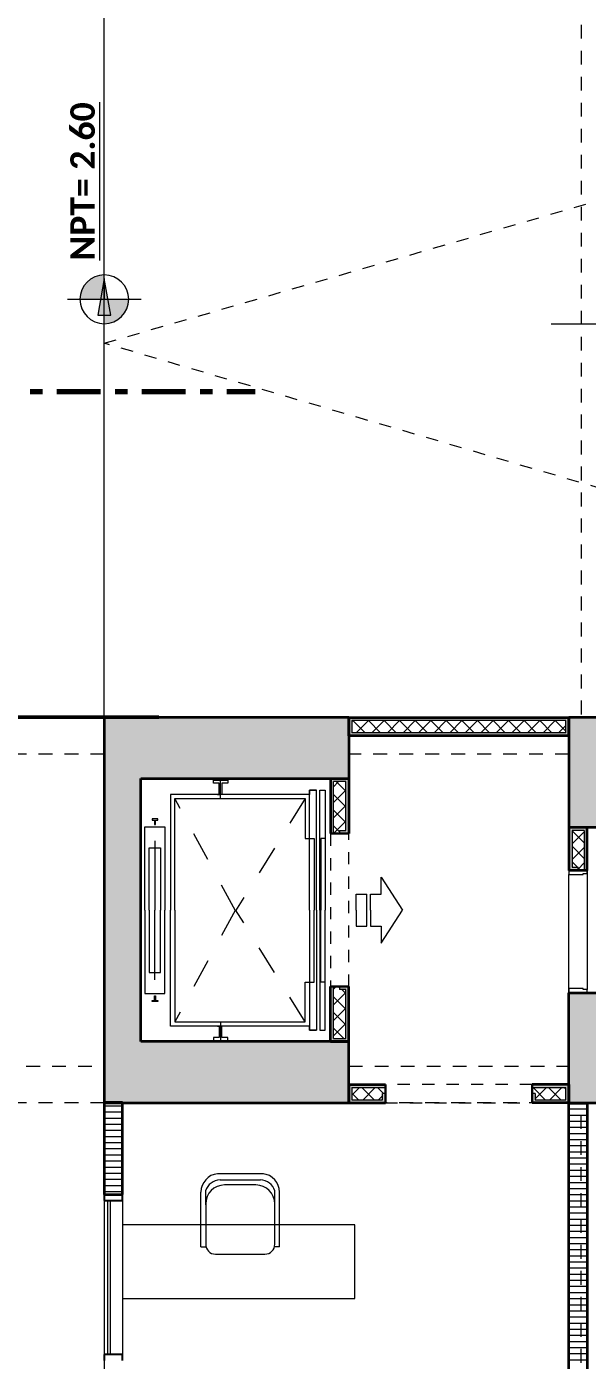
# Model space of a CAD drawing. Header units: metres. Extents: x -144 to 1000, y -717 to 29.
# Drawn here: x 177.04 to 181.62, y -562.52 to -551.62 of the extents above; entities that cross this region are included whole.
import ezdxf

# ---------------------------------------------------------------- set-up
doc = ezdxf.new("R2010")
doc.units = ezdxf.units.M
for name, pattern in [('Basculante', [0.11625, 0.075, -0.04125]), ('basculante modificado', [0.18, 0.1125, -0.0675]), ('Dash Dot 3_16_', [0.595313, 0.357187, -0.119063, 0, -0.119063]), ('IMPORT-LIFT01$0$HIDDEN-Z', [225, 150, -75]), ('Trazo', [0.45, 0.225, -0.225]), ('Trazo_2_', [0.47625, 0.238125, -0.238125])]:
    doc.linetypes.add(name, pattern=pattern)
doc.layers.get('0').update_dxf_attribs({"color": 1})
for name, color, linetype, lineweight in [('A-DETL', 1, 'Continuous', 9), ('A-DETL-GENF', 1, 'Continuous', 9), ('A-DETL-GENF-HDLN', 1, 'Trazo_2_', 9), ('A-DETL-MEDM', 1, 'Continuous', 30), ('A-DOOR', 1, 'Continuous', 9), ('A-DOOR-FRAM', 1, 'Continuous', 9), ('A-DOOR-HDLN', 1, 'Trazo', 20), ('A-FLOR', 2, 'Continuous', 9), ('A-GLAZ-CURT', 1, 'Continuous', 9), ('A-GLAZ-CWMG', 1, 'Continuous', 9), ('A-WALL', 4, 'Continuous', 9), ('G-ANNO-DIMS', 1, 'Continuous', 9), ('G-ANNO-SYMB', 1, 'Continuous', 9), ('I-FURN', 2, 'Continuous', 9), ('S-COLS', 7, 'Continuous', 9)]:
    doc.layers.add(name, color=color, linetype=linetype, lineweight=lineweight)
doc.layers.add('A-WALL-PATT', color=7, linetype='Continuous', lineweight=35, true_color=0x9c9c9c)
doc.styles.add('Calibri_B', font='calibrib.ttf', dxfattribs={"height": 0.165})

# ---------------------------------------------------------------- blocks, each defined once
blk = doc.blocks.new('Q')
at = {"layer": 'A-WALL-PATT', "true_color": 0x747474}
for points in [[(187.399, -495.881), (187.399, -495.756), (185.599, -495.757), (185.599, -495.881), (185.623, -495.881), (185.623, -495.781), (187.374, -495.781), (187.374, -495.881)], [(187.399, -495.906), (187.399, -495.881), (185.599, -495.881), (185.599, -495.906), (185.606, -495.906)], [(187.424, -497.006), (187.474, -497.006), (187.474, -496.981), (187.424, -496.981), (187.424, -496.681), (187.524, -496.681), (187.524, -496.656), (187.399, -496.656), (187.399, -497.006)], [(187.549, -497.006), (187.549, -496.656), (187.524, -496.656), (187.524, -497.006)]]:
    blk.add_hatch(color=8, dxfattribs=at).paths.add_polyline_path(points)
h = blk.add_hatch(color=8, dxfattribs=at)
h.paths.add_polyline_path([(185.448, -498.406), (185.473, -498.406), (185.473, -497.956), (185.448, -497.956), (185.448, -498.381)])
h.paths.add_polyline_path([(185.448, -496.706), (185.473, -496.706), (185.473, -496.256), (185.448, -496.256), (185.448, -496.281)])
h = blk.add_hatch(color=8, dxfattribs=at)
h.paths.add_polyline_path([(185.473, -498.406), (185.598, -498.406), (185.598, -497.956), (185.523, -497.956), (185.523, -497.981), (185.573, -497.981), (185.573, -498.381), (185.473, -498.381)])
h.paths.add_polyline_path([(185.523, -496.706), (185.598, -496.706), (185.598, -496.256), (185.473, -496.256), (185.473, -496.281), (185.573, -496.281), (185.573, -496.681), (185.523, -496.681)])
h = blk.add_hatch(color=8, dxfattribs=at)
h.paths.add_polyline_path([(185.873, -498.781), (185.898, -498.781), (185.898, -498.756), (185.599, -498.757), (185.599, -498.781), (185.623, -498.781)])
h.paths.add_polyline_path([(187.374, -498.781), (187.399, -498.781), (187.399, -498.756), (187.098, -498.756), (187.098, -498.781), (187.123, -498.781)])
h = blk.add_hatch(color=8, dxfattribs=at)
h.paths.add_polyline_path([(187.399, -498.906), (187.399, -498.781), (187.374, -498.781), (187.374, -498.881), (187.123, -498.881), (187.123, -498.831), (187.098, -498.831), (187.098, -498.906)])
h.paths.add_polyline_path([(185.898, -498.906), (185.898, -498.831), (185.873, -498.831), (185.873, -498.881), (185.623, -498.881), (185.623, -498.781), (185.599, -498.781), (185.599, -498.906)])
at = {"layer": 'G-ANNO-DIMS', "extrusion": (0, 0, -1)}
h = blk.add_hatch(color=256, dxfattribs=at)
edge = h.paths.add_edge_path()
edge.add_line((-183.599, -492.338), (-183.599, -492.138))
edge.add_arc((-183.599, -492.338), 0.2, 360, 450, ccw=False)
edge.add_line((-183.399, -492.338), (-183.599, -492.338))
at = {"layer": 'G-ANNO-DIMS', "true_color": 0x0000ff}
blk.add_hatch(color=5, dxfattribs=at).paths.add_polyline_path([(183.599, -492.168), (183.546, -492.468), (183.652, -492.468)])
at = {"layer": 'G-ANNO-DIMS', "extrusion": (0, 0, -1)}
h = blk.add_hatch(color=256, dxfattribs=at)
edge = h.paths.add_edge_path()
edge.add_line((-183.599, -492.338), (-183.599, -492.538))
edge.add_arc((-183.599, -492.338), 0.2, 180, 270, ccw=False)
edge.add_line((-183.799, -492.338), (-183.599, -492.338))
at = {"layer": 'S-COLS', "true_color": 0x5b5b5b}
h = blk.add_hatch(color=251, dxfattribs=at)
h.paths.add_polyline_path([(179.699, -506.606), (180.199, -506.606), (180.199, -505.706), (179.699, -505.706), (179.699, -505.857)])
h.paths.add_polyline_path([(197.998, -506.606), (197.998, -505.706), (197.498, -505.706), (197.498, -506.606)])
h.paths.add_polyline_path([(187.899, -506.606), (187.899, -505.706), (187.399, -505.706), (187.399, -506.606), (187.851, -506.606)])
h.paths.add_polyline_path([(193.699, -498.906), (194.199, -498.905), (194.199, -495.756), (193.699, -495.756), (193.699, -498.669)])
h.paths.add_polyline_path([(180.198, -498.906), (180.199, -498.906), (180.198, -498.206), (179.699, -498.206), (179.699, -498.906)])
h.paths.add_polyline_path([(187.899, -498.906), (187.899, -498.006), (187.399, -498.006), (187.399, -498.906), (187.851, -498.906)])
h.paths.add_polyline_path([(183.598, -498.906), (185.599, -498.906), (185.598, -498.406), (183.898, -498.406), (183.898, -496.256), (185.599, -496.256), (185.598, -495.756), (183.598, -495.756), (183.598, -498.669)])
h.paths.add_polyline_path([(197.599, -498.906), (197.999, -498.905), (197.999, -498.206), (197.599, -498.206), (197.599, -498.905)])
h.paths.add_polyline_path([(187.399, -496.656), (187.899, -496.656), (187.899, -495.756), (187.399, -495.756), (187.399, -496.272)])
h.paths.add_polyline_path([(180.198, -496.456), (180.198, -495.755), (179.698, -495.755), (179.698, -496.456)])
h.paths.add_polyline_path([(197.999, -496.456), (197.999, -495.755), (197.599, -495.756), (197.599, -496.456)])
h.paths.add_polyline_path([(197.499, -487.756), (197.999, -487.756), (197.999, -486.856), (197.499, -486.856)])
at = {"layer": 'A-DETL', "color": 7, "linetype": 'basculante modificado'}
for p, q in [((187.499, -487.756), (187.499, -495.755)), ((180.199, -495.756), (183.599, -495.756)), ((185.599, -495.755), (187.399, -495.755)), ((183.599, -496.056), (180.198, -496.056)), ((187.399, -496.055), (185.598, -496.055)), ((180.198, -498.606), (183.599, -498.606)), ((185.598, -498.606), (187.399, -498.606)), ((183.599, -498.906), (180.199, -498.906)), ((187.399, -498.906), (185.598, -498.906)), ((187.499, -505.706), (187.499, -498.906))]:
    blk.add_line(p, q, dxfattribs=at)
at = {"layer": 'A-DETL', "color": 9, "linetype": 'Basculante', "true_color": 0xc0c0c0}
for p, q in [((183.599, -492.697), (193.953, -489.708)), ((194.199, -495.799), (183.599, -492.697))]:
    blk.add_line(p, q, dxfattribs=at)
at = {"layer": 'A-DETL', "color": 7, "lineweight": 50}
blk.add_line((180.645, -495.755), (184.045, -495.755), dxfattribs=at)
at = {"layer": 'A-DETL-GENF'}
for p, q in [((184.492, -496.292), (184.492, -496.269)), ((184.492, -496.269), (184.608, -496.269)), ((184.538, -496.292), (184.492, -496.292)), ((184.538, -496.385), (184.538, -496.292)), ((184.608, -496.292), (184.561, -496.292)), ((184.561, -496.292), (184.561, -496.385)), ((184.608, -496.269), (184.608, -496.292)), ((185.277, -496.745), (185.277, -496.351)), ((185.277, -496.351), (185.334, -496.351)), ((185.334, -496.351), (185.277, -496.351)), ((185.277, -496.351), (185.277, -496.385)), ((185.334, -497.332), (185.334, -496.351)), ((185.361, -497.332), (185.361, -496.351)), ((185.361, -496.351), (185.406, -496.351)), ((185.406, -496.351), (185.406, -497.332)), ((185.277, -496.385), (184.141, -496.385)), ((184.141, -496.385), (184.141, -497.332)), ((184.175, -497.332), (184.175, -496.419)), ((184.175, -496.419), (185.242, -496.419)), ((184.524, -496.385), (184.547, -496.385)), ((185.242, -496.419), (185.242, -496.722)), ((183.931, -497.332), (183.931, -496.651)), ((183.931, -496.651), (184.095, -496.651)), ((184.036, -496.586), (183.99, -496.586)), ((183.99, -496.586), (183.99, -496.595)), ((183.99, -496.595), (184.009, -496.595)), ((184.009, -496.595), (184.009, -496.631)), ((184.009, -496.631), (184.018, -496.631)), ((184.018, -496.595), (184.036, -496.595)), ((184.018, -496.631), (184.018, -496.595)), ((184.036, -496.595), (184.036, -496.586)), ((184.095, -496.651), (184.095, -497.332)), ((185.242, -496.722), (185.242, -496.745)), ((185.242, -496.745), (185.315, -496.745)), ((185.277, -497.332), (185.277, -496.745)), ((185.277, -496.745), (185.315, -496.745)), ((185.315, -496.745), (185.315, -497.332)), ((185.406, -496.745), (185.37, -496.745)), ((185.37, -496.745), (185.37, -497.332)), ((183.967, -497.332), (183.967, -496.823)), ((183.967, -496.823), (184.059, -496.823)), ((184.059, -496.823), (184.059, -497.332)), ((185.864, -497.202), (185.864, -497.063)), ((185.864, -497.063), (186.038, -497.332)), ((185.66, -497.332), (185.66, -497.202)), ((185.66, -497.202), (185.747, -497.202)), ((185.747, -497.462), (185.747, -497.202)), ((185.777, -497.332), (185.777, -497.202)), ((185.777, -497.202), (185.864, -497.202)), ((183.931, -497.332), (183.931, -498.014)), ((183.967, -497.332), (183.967, -497.842)), ((184.059, -497.842), (184.059, -497.332)), ((184.095, -498.014), (184.095, -497.332)), ((184.141, -498.28), (184.141, -497.332)), ((184.175, -497.332), (184.175, -498.245)), ((185.277, -497.332), (185.277, -497.919)), ((185.315, -497.919), (185.315, -497.332)), ((185.334, -497.332), (185.334, -498.313)), ((185.361, -497.332), (185.361, -498.313)), ((185.37, -497.919), (185.37, -497.332)), ((185.406, -498.313), (185.406, -497.332)), ((185.66, -497.332), (185.66, -497.462)), ((185.777, -497.332), (185.777, -497.462)), ((185.864, -497.601), (186.038, -497.332)), ((185.66, -497.462), (185.747, -497.462)), ((185.777, -497.462), (185.864, -497.462)), ((185.864, -497.462), (185.864, -497.601)), ((183.967, -497.842), (184.059, -497.842)), ((185.242, -497.942), (185.242, -497.919)), ((185.242, -497.919), (185.315, -497.919)), ((185.242, -498.245), (185.242, -497.942)), ((185.277, -497.919), (185.277, -498.313)), ((185.277, -497.919), (185.315, -497.919)), ((185.406, -497.919), (185.37, -497.919)), ((183.931, -498.014), (184.095, -498.014)), ((183.99, -498.079), (183.99, -498.07)), ((183.99, -498.07), (184.009, -498.07)), ((184.036, -498.079), (183.99, -498.079)), ((184.009, -498.07), (184.009, -498.033)), ((184.009, -498.033), (184.018, -498.033)), ((184.018, -498.033), (184.018, -498.07)), ((184.018, -498.07), (184.036, -498.07)), ((184.036, -498.07), (184.036, -498.079)), ((185.277, -498.28), (184.141, -498.28)), ((184.175, -498.245), (185.242, -498.245)), ((184.524, -498.28), (184.547, -498.28)), ((184.538, -498.28), (184.538, -498.373)), ((184.561, -498.373), (184.561, -498.28)), ((185.277, -498.313), (185.277, -498.28)), ((185.277, -498.313), (185.334, -498.313)), ((185.334, -498.313), (185.277, -498.313)), ((185.361, -498.313), (185.406, -498.313)), ((184.538, -498.373), (184.492, -498.373)), ((184.492, -498.373), (184.492, -498.396)), ((184.492, -498.396), (184.608, -498.396)), ((184.608, -498.373), (184.561, -498.373)), ((184.608, -498.396), (184.608, -498.373))]:
    blk.add_line(p, q, dxfattribs=at)
at = {"layer": 'A-DETL-GENF', "linetype": 'IMPORT-LIFT01$0$HIDDEN-Z'}
for p, q in [((184.548, -496.419), (184.548, -496.269)), ((184.013, -496.764), (184.013, -497.332)), ((184.013, -497.901), (184.013, -497.332)), ((184.548, -498.245), (184.548, -498.396))]:
    blk.add_line(p, q, dxfattribs=at)
at = {"layer": 'A-DETL-GENF', "linetype": 'Basculante'}
for p, q in [((185.448, -496.706), (185.448, -497.956)), ((185.598, -497.956), (185.598, -496.706)), ((187.399, -498.006), (187.399, -497.006)), ((187.399, -497.006), (187.549, -497.006)), ((187.549, -497.006), (187.549, -498.006)), ((187.549, -498.006), (187.399, -498.006)), ((187.098, -498.756), (185.898, -498.756)), ((185.898, -498.906), (187.098, -498.906))]:
    blk.add_line(p, q, dxfattribs=at)
at = {"layer": 'A-DETL-GENF-HDLN'}
for p, q in [((184.672, -497.337), (184.175, -496.419)), ((185.242, -496.419), (184.672, -497.337)), ((184.672, -497.328), (184.175, -498.245)), ((185.242, -498.245), (184.672, -497.328))]:
    blk.add_line(p, q, dxfattribs=at)
at = {"layer": 'A-DETL-MEDM'}
for p, q in [((185.598, -496.706), (185.448, -496.706)), ((185.448, -497.956), (185.598, -497.956)), ((185.898, -498.756), (185.898, -498.906)), ((187.098, -498.906), (187.098, -498.756))]:
    blk.add_line(p, q, dxfattribs=at)
at = {"layer": 'A-DOOR'}
blk.add_line((187.549, -498.006), (187.399, -498.006), dxfattribs=at)
at = {"layer": 'A-DOOR-FRAM'}
for p, q in [((187.399, -497.006), (187.399, -497.041)), ((187.549, -497.031), (187.549, -497.006)), ((187.399, -497.041), (187.514, -497.041)), ((187.514, -497.041), (187.514, -497.031)), ((187.514, -497.031), (187.549, -497.031)), ((187.399, -497.971), (187.399, -498.006)), ((187.514, -497.971), (187.399, -497.971)), ((187.514, -497.981), (187.514, -497.971)), ((187.549, -497.981), (187.514, -497.981)), ((187.549, -498.006), (187.549, -497.981))]:
    blk.add_line(p, q, dxfattribs=at)
at = {"layer": 'A-DOOR-HDLN'}
blk.add_line((187.399, -497.006), (187.549, -497.006), dxfattribs=at)
at = {"layer": 'A-FLOR'}
for p, q in [((183.599, -495.755), (183.599, -485.205)), ((197.599, -495.755), (176.128, -495.755)), ((183.598, -495.755), (183.598, -510.106)), ((187.549, -498.91), (187.549, -498.906)), ((192.349, -498.91), (187.549, -498.91)), ((185.649, -499.905), (183.749, -499.905)), ((183.749, -499.905), (183.749, -500.506)), ((185.649, -500.506), (185.649, -499.905)), ((183.749, -500.506), (185.649, -500.506))]:
    blk.add_line(p, q, dxfattribs=at)
at = {"layer": 'A-GLAZ-CURT', "lineweight": 15}
for p, q in [((183.649, -499.705), (183.624, -499.705)), ((183.624, -499.705), (183.624, -500.964)), ((183.649, -500.964), (183.649, -499.705)), ((183.624, -500.964), (183.649, -500.964))]:
    blk.add_line(p, q, dxfattribs=at)
at = {"layer": 'A-GLAZ-CWMG', "lineweight": 25, "extrusion": (0, 0, -1)}
for p, q in [((183.749, -499.655), (183.599, -499.655)), ((183.599, -499.655), (183.599, -499.705)), ((183.599, -499.705), (183.749, -499.705)), ((183.749, -499.705), (183.749, -499.655)), ((183.749, -500.964), (183.599, -500.964)), ((183.599, -500.964), (183.599, -501.014)), ((183.749, -501.014), (183.749, -500.964))]:
    blk.add_line(p, q, dxfattribs=at)
at = {"layer": 'A-GLAZ-CWMG'}
for p, q in [((183.599, -499.705), (183.599, -500.964)), ((183.749, -499.705), (183.749, -499.905)), ((183.749, -500.506), (183.749, -500.964))]:
    blk.add_line(p, q, dxfattribs=at)
at = {"layer": 'A-WALL', "lineweight": 35}
for p, q in [((185.598, -495.906), (185.598, -495.756)), ((185.598, -495.756), (187.399, -495.756)), ((187.399, -495.906), (187.399, -495.756)), ((187.399, -495.906), (185.598, -495.906)), ((185.448, -496.256), (185.448, -496.706)), ((185.448, -496.256), (185.598, -496.256)), ((185.598, -496.256), (185.598, -496.706)), ((187.549, -496.656), (187.399, -496.656)), ((187.399, -496.656), (187.399, -497.006)), ((187.549, -497.006), (187.549, -496.656)), ((187.549, -497.006), (187.399, -497.006)), ((185.448, -498.406), (185.448, -497.956)), ((185.598, -498.406), (185.598, -497.956)), ((185.448, -498.406), (185.598, -498.406)), ((185.598, -498.756), (185.898, -498.756)), ((185.598, -498.756), (185.598, -498.906)), ((187.399, -498.756), (187.098, -498.756)), ((187.399, -498.756), (187.399, -498.906)), ((183.599, -498.905), (183.599, -499.655)), ((183.749, -498.905), (183.599, -498.905)), ((183.749, -499.655), (183.749, -498.905)), ((185.598, -498.906), (185.898, -498.906)), ((187.399, -498.906), (187.098, -498.906)), ((187.399, -505.706), (187.399, -498.91)), ((187.399, -498.91), (187.549, -498.91)), ((187.549, -498.91), (187.549, -502.205)), ((183.599, -499.655), (183.749, -499.655))]:
    blk.add_line(p, q, dxfattribs=at)
at = {"layer": 'A-WALL'}
for p, q in [((185.623, -495.781), (185.623, -495.881)), ((187.374, -495.781), (185.623, -495.781)), ((187.374, -495.881), (187.374, -495.781)), ((187.374, -495.881), (185.623, -495.881)), ((185.573, -496.281), (185.473, -496.281)), ((185.473, -496.706), (185.473, -496.281)), ((185.573, -496.681), (185.573, -496.281)), ((185.523, -496.681), (185.523, -496.706)), ((185.523, -496.681), (185.573, -496.681)), ((187.424, -496.681), (187.424, -496.981)), ((187.524, -496.681), (187.424, -496.681)), ((187.524, -496.681), (187.524, -497.006)), ((187.424, -496.981), (187.474, -496.981)), ((187.474, -497.006), (187.474, -496.981)), ((187.399, -497.971), (187.399, -497.041)), ((187.549, -497.031), (187.549, -497.981)), ((185.473, -498.381), (185.473, -497.956)), ((185.523, -497.956), (185.523, -497.981)), ((185.573, -497.981), (185.523, -497.981)), ((185.573, -498.381), (185.573, -497.981)), ((185.473, -498.381), (185.573, -498.381)), ((185.623, -498.781), (185.623, -498.881)), ((185.623, -498.781), (185.898, -498.781)), ((185.898, -498.831), (185.873, -498.831)), ((185.873, -498.881), (185.873, -498.831)), ((187.098, -498.781), (187.374, -498.781)), ((187.123, -498.831), (187.098, -498.831)), ((187.123, -498.831), (187.123, -498.881)), ((187.374, -498.881), (187.374, -498.781)), ((185.623, -498.881), (185.873, -498.881)), ((187.123, -498.881), (187.374, -498.881))]:
    blk.add_line(p, q, dxfattribs=at)
at = {"layer": 'A-WALL-PATT', "color": 1, "lineweight": 5, "true_color": 0xff0000}
for p, q in [((185.623, -495.791), (185.633, -495.781)), ((185.732, -495.881), (185.632, -495.781)), ((185.66, -495.881), (185.76, -495.781)), ((185.859, -495.881), (185.759, -495.781)), ((185.787, -495.881), (185.887, -495.781)), ((185.987, -495.881), (185.887, -495.781)), ((185.914, -495.881), (186.014, -495.781)), ((186.114, -495.881), (186.014, -495.781)), ((186.042, -495.881), (186.142, -495.781)), ((186.241, -495.881), (186.141, -495.781)), ((186.169, -495.881), (186.269, -495.781)), ((186.369, -495.881), (186.269, -495.781)), ((186.296, -495.881), (186.396, -495.781)), ((186.496, -495.881), (186.396, -495.781)), ((186.424, -495.881), (186.524, -495.781)), ((186.623, -495.881), (186.523, -495.781)), ((186.551, -495.881), (186.651, -495.781)), ((186.75, -495.881), (186.65, -495.781)), ((186.678, -495.881), (186.778, -495.781)), ((186.878, -495.881), (186.778, -495.781)), ((186.805, -495.881), (186.905, -495.781)), ((187.005, -495.881), (186.905, -495.781)), ((186.933, -495.881), (187.033, -495.781)), ((187.132, -495.881), (187.032, -495.781)), ((187.06, -495.881), (187.16, -495.781)), ((187.26, -495.881), (187.16, -495.781)), ((187.187, -495.881), (187.287, -495.781)), ((187.374, -495.868), (187.287, -495.781)), ((187.314, -495.881), (187.374, -495.822)), ((185.473, -496.323), (185.514, -496.281)), ((185.473, -496.45), (185.573, -496.35)), ((185.573, -496.359), (185.496, -496.281)), ((185.573, -496.486), (185.473, -496.386)), ((185.473, -496.577), (185.573, -496.477)), ((185.573, -496.614), (185.473, -496.514)), ((185.473, -496.704), (185.573, -496.604)), ((185.523, -496.691), (185.473, -496.641)), ((187.524, -496.782), (187.424, -496.682)), ((187.424, -496.79), (187.524, -496.69)), ((187.524, -496.909), (187.424, -496.809)), ((187.424, -496.918), (187.524, -496.818)), ((187.468, -496.981), (187.424, -496.937)), ((187.474, -496.995), (187.524, -496.945)), ((187.493, -497.006), (187.474, -496.987)), ((185.473, -497.977), (185.494, -497.956)), ((185.523, -497.964), (185.516, -497.956)), ((185.573, -498.014), (185.541, -497.981)), ((185.473, -498.104), (185.573, -498.004)), ((185.573, -498.141), (185.473, -498.041)), ((185.473, -498.232), (185.573, -498.132)), ((185.573, -498.268), (185.473, -498.168)), ((185.473, -498.359), (185.573, -498.259)), ((185.559, -498.381), (185.473, -498.295)), ((185.623, -498.845), (185.687, -498.781)), ((185.677, -498.881), (185.623, -498.827)), ((185.805, -498.881), (185.705, -498.781)), ((185.715, -498.881), (185.815, -498.781)), ((185.882, -498.831), (185.832, -498.781)), ((185.842, -498.881), (185.873, -498.85)), ((185.892, -498.831), (185.898, -498.825)), ((187.205, -498.881), (187.105, -498.781)), ((187.123, -498.873), (187.215, -498.781)), ((187.332, -498.881), (187.232, -498.781)), ((187.242, -498.881), (187.342, -498.781)), ((187.374, -498.796), (187.359, -498.781)), ((187.369, -498.881), (187.374, -498.877))]:
    blk.add_line(p, q, dxfattribs=at)
at = {"layer": 'A-WALL-PATT', "color": 8, "lineweight": 5, "true_color": 0x727272}
for p, q in [((183.599, -498.931), (183.749, -498.931)), ((187.549, -498.959), (187.399, -498.959)), ((183.599, -498.981), (183.749, -498.981)), ((183.599, -499.031), (183.749, -499.031)), ((183.599, -499.081), (183.749, -499.081)), ((187.549, -499.009), (187.399, -499.009)), ((187.549, -499.059), (187.399, -499.059)), ((183.599, -499.131), (183.749, -499.131)), ((183.599, -499.181), (183.749, -499.181)), ((187.549, -499.109), (187.399, -499.109)), ((187.549, -499.159), (187.399, -499.159)), ((183.599, -499.231), (183.749, -499.231)), ((183.599, -499.281), (183.749, -499.281)), ((187.549, -499.209), (187.399, -499.209)), ((187.549, -499.259), (187.399, -499.259)), ((183.599, -499.331), (183.749, -499.331)), ((183.599, -499.381), (183.749, -499.381)), ((187.549, -499.309), (187.399, -499.309)), ((187.549, -499.359), (187.399, -499.359)), ((187.549, -499.409), (187.399, -499.409)), ((183.599, -499.431), (183.749, -499.431)), ((183.599, -499.481), (183.749, -499.481)), ((187.549, -499.459), (187.399, -499.459)), ((187.549, -499.509), (187.399, -499.509)), ((183.599, -499.531), (183.749, -499.531)), ((183.599, -499.581), (183.749, -499.581)), ((183.599, -499.631), (183.749, -499.631)), ((187.549, -499.559), (187.399, -499.559)), ((187.549, -499.609), (187.399, -499.609)), ((187.549, -499.659), (187.399, -499.659)), ((187.549, -499.709), (187.399, -499.709)), ((187.549, -499.759), (187.399, -499.759)), ((187.549, -499.809), (187.399, -499.809)), ((187.549, -499.859), (187.399, -499.859)), ((187.549, -499.909), (187.399, -499.909)), ((187.549, -499.959), (187.399, -499.959)), ((187.549, -500.009), (187.399, -500.009)), ((187.549, -500.059), (187.399, -500.059)), ((187.549, -500.109), (187.399, -500.109)), ((187.549, -500.159), (187.399, -500.159)), ((187.549, -500.209), (187.399, -500.209)), ((187.549, -500.259), (187.399, -500.259)), ((187.549, -500.309), (187.399, -500.309)), ((187.549, -500.359), (187.399, -500.359)), ((187.549, -500.409), (187.399, -500.409)), ((187.549, -500.459), (187.399, -500.459)), ((187.549, -500.509), (187.399, -500.509)), ((187.549, -500.559), (187.399, -500.559)), ((187.549, -500.609), (187.399, -500.609)), ((187.549, -500.659), (187.399, -500.659)), ((187.549, -500.709), (187.399, -500.709)), ((187.549, -500.759), (187.399, -500.759)), ((187.549, -500.809), (187.399, -500.809)), ((187.549, -500.859), (187.399, -500.859)), ((187.549, -500.909), (187.399, -500.909)), ((187.549, -500.959), (187.399, -500.959)), ((187.549, -501.009), (187.399, -501.009))]:
    blk.add_line(p, q, dxfattribs=at)
at = {"layer": 'G-ANNO-DIMS', "extrusion": (0, 0, -1)}
for p, q in [((183.599, -492.638), (183.599, -490.938)), ((183.299, -492.338), (183.899, -492.338))]:
    blk.add_line(p, q, dxfattribs=at)
at = {"layer": 'G-ANNO-DIMS', "color": 5, "true_color": 0x0000ff}
for p, q in [((183.599, -492.168), (183.546, -492.468)), ((183.652, -492.468), (183.599, -492.168)), ((183.599, -492.168), (183.599, -492.338)), ((183.546, -492.468), (183.652, -492.468))]:
    blk.add_line(p, q, dxfattribs=at)
at = {"layer": 'G-ANNO-DIMS'}
blk.add_line((187.253, -492.538), (189.688, -492.538), dxfattribs=at)
at = {"layer": 'G-ANNO-DIMS', "extrusion": (0, 0, -1)}
blk.add_circle((-183.599, -492.338), 0.2, dxfattribs=at)
at = {"layer": 'G-ANNO-SYMB', "linetype": 'Dash Dot 3_16_', "lineweight": 70}
blk.add_line((175.563, -493.091), (184.832, -493.091), dxfattribs=at)
at = {"layer": 'I-FURN'}
for p, q in [((184.525, -499.485), (184.9, -499.485)), ((184.429, -499.741), (184.429, -499.626)), ((184.546, -499.537), (184.875, -499.537)), ((184.839, -499.578), (184.582, -499.578)), ((184.993, -499.741), (184.993, -499.626)), ((185.032, -500.084), (185.032, -499.622)), ((184.389, -500.084), (184.389, -499.636)), ((184.428, -499.732), (184.428, -500.063)), ((184.993, -500.063), (184.993, -499.732)), ((184.389, -500.084), (184.431, -500.084)), ((184.508, -500.143), (184.913, -500.143)), ((185.032, -500.084), (184.99, -500.084))]:
    blk.add_line(p, q, dxfattribs=at)
for centre, radius, start, end in [((184.54, -499.636), 0.151, 95.6282, 180), ((184.881, -499.636), 0.151, 0, 84.3718), ((184.582, -499.732), 0.154, 90, 180), ((184.546, -499.66), 0.123, 90.0403, 163.9597), ((184.839, -499.732), 0.154, 0, 90), ((184.875, -499.66), 0.123, 16.0403, 89.9597), ((184.508, -500.063), 0.08, 180, 270), ((184.913, -500.063), 0.08, 270, 0)]:
    blk.add_arc(centre, radius, start, end, dxfattribs=at)
at = {"layer": 'S-COLS', "lineweight": 35}
for p, q in [((185.599, -495.756), (183.598, -495.756)), ((183.598, -495.756), (183.598, -498.906)), ((185.599, -495.756), (185.599, -496.256)), ((187.899, -495.756), (187.399, -495.756)), ((187.399, -495.756), (187.399, -496.656)), ((183.898, -498.406), (183.898, -496.256)), ((183.898, -496.256), (185.599, -496.256)), ((187.899, -496.656), (187.399, -496.656)), ((187.399, -498.906), (187.399, -498.006)), ((187.399, -498.006), (187.899, -498.006)), ((185.599, -498.406), (183.898, -498.406)), ((185.599, -498.906), (185.599, -498.406)), ((183.598, -498.906), (185.599, -498.906)), ((187.399, -498.906), (187.899, -498.906))]:
    blk.add_line(p, q, dxfattribs=at)
at = {"layer": 'G-ANNO-DIMS', "color": 5, "true_color": 0x0000ff, "style": 'Calibri_B'}
blk.add_text('%%UNPT= 2.60', height=0.2, rotation=90, dxfattribs=at).set_placement((183.521, -492.022))

msp = doc.modelspace()

# ---------------------------------------------------------------- block references
at = {"color": 3}
msp.add_blockref('Q', (-5.926, -61.506), dxfattribs=at)

doc.saveas('drawing.dxf')
